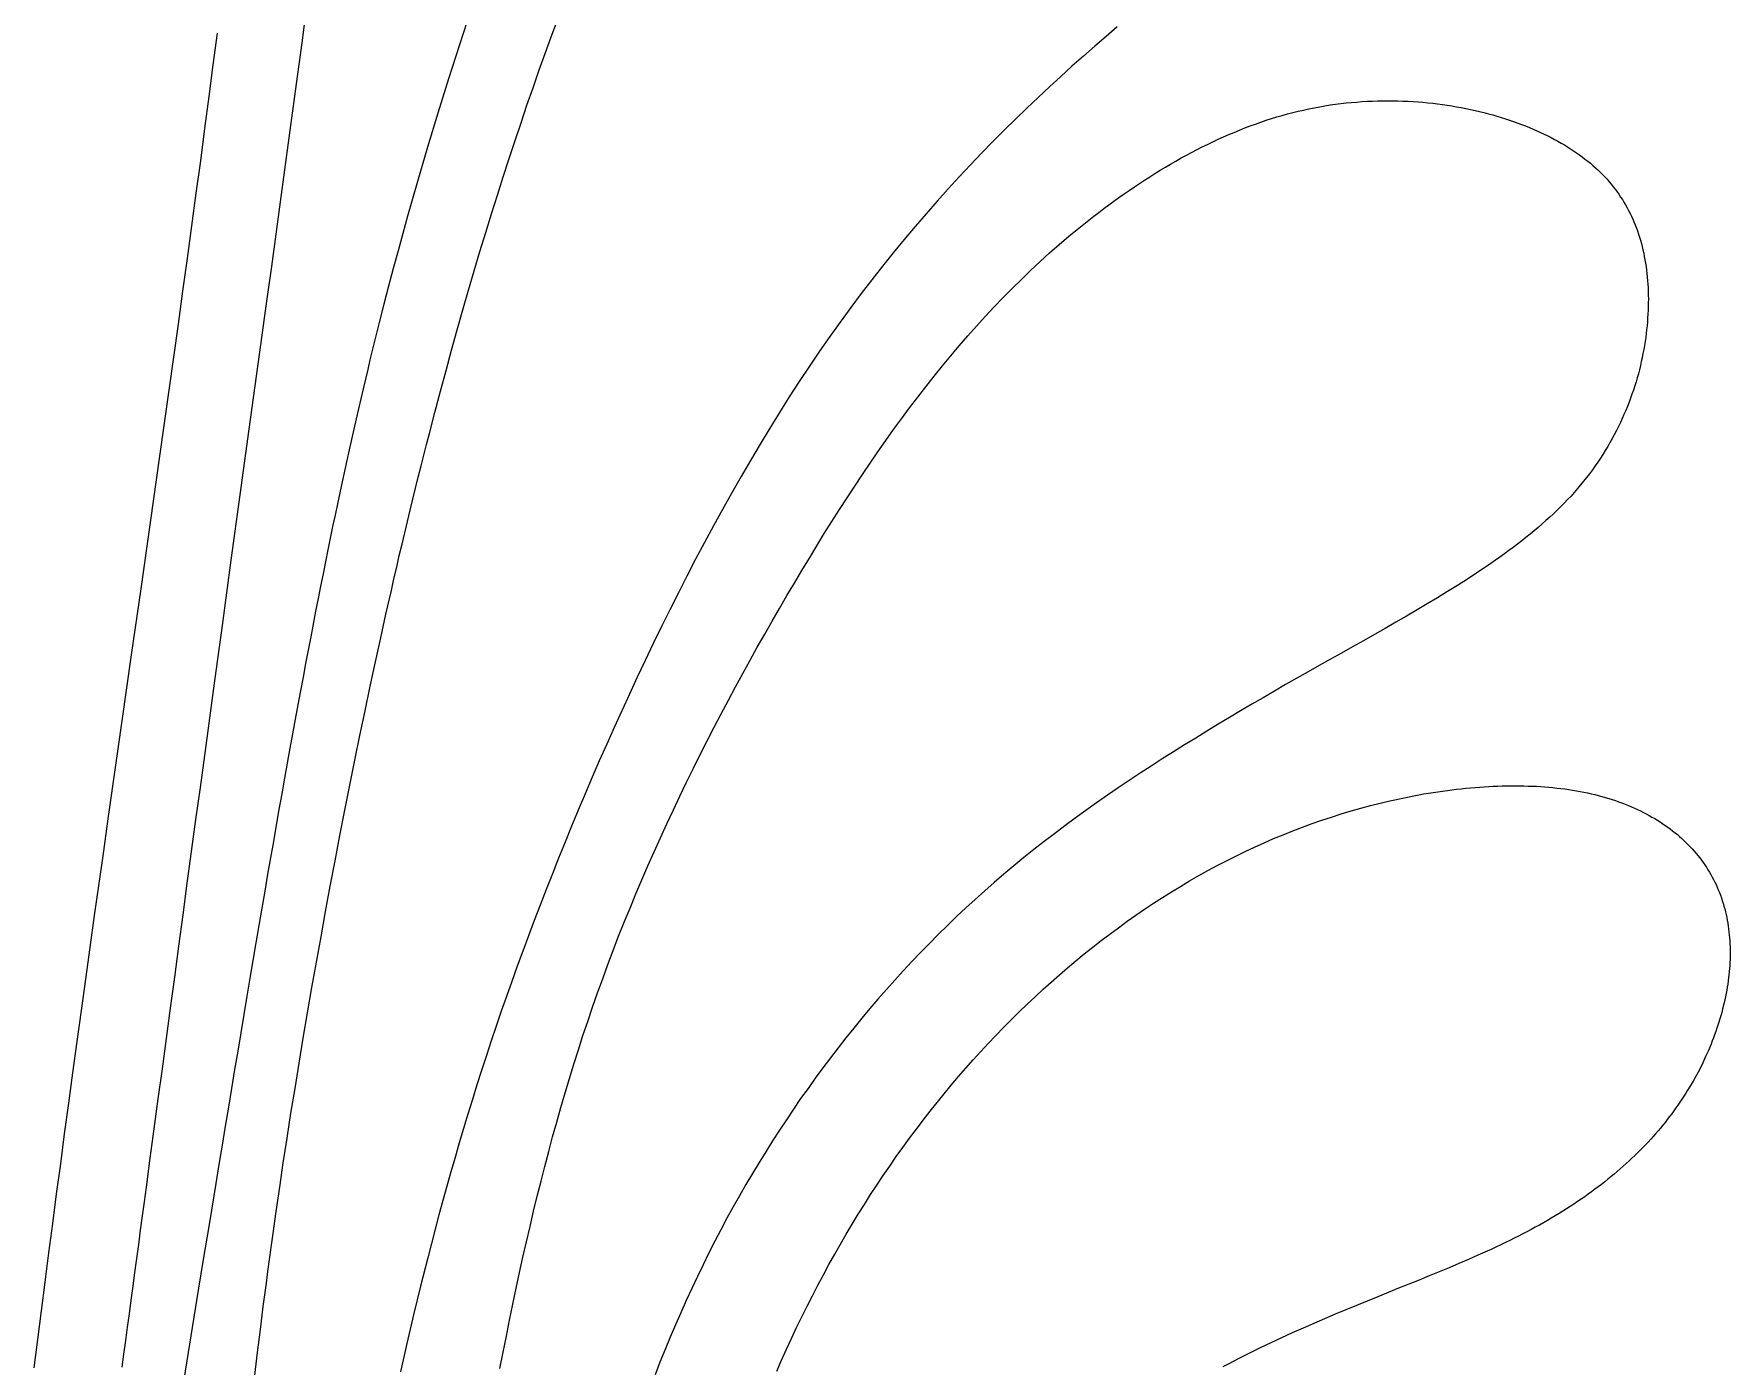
# Model space of a CAD drawing. Extents: x 0 to 279, y 0 to 212.
# Drawn here: x 148.46 to 160.16, y 129.92 to 139.11 of the extents above; entities that cross this region are included whole.
import ezdxf

# ---------------------------------------------------------------- set-up
doc = ezdxf.new("R2010")
doc.units = 0
doc.layers.add('LAYER_1', color=18, linetype='CONTINUOUS')

msp = doc.modelspace()

# ---------------------------------------------------------------- linework, layer by layer
at = {"layer": 'LAYER_1'}
for points in [[(149.072, 129.913), (149.084, 130.004), (149.097, 130.096), (149.109, 130.189), (149.122, 130.282), (149.134, 130.376), (149.147, 130.471), (149.16, 130.567), (149.173, 130.663), (149.186, 130.76), (149.199, 130.857), (149.212, 130.956), (149.225, 131.054), (149.239, 131.154), (149.266, 131.354), (149.293, 131.557), (149.321, 131.763), (149.349, 131.97), (149.377, 132.179), (149.405, 132.39), (149.434, 132.603), (149.463, 132.817), (149.492, 133.033), (149.521, 133.251), (149.551, 133.47), (149.581, 133.689), (149.611, 133.91), (149.641, 134.132), (149.671, 134.355), (149.702, 134.579), (149.763, 135.028), (149.824, 135.478), (149.886, 135.93), (149.948, 136.381), (150.01, 136.831), (150.072, 137.28), (150.103, 137.504), (150.133, 137.727), (150.164, 137.949), (150.194, 138.17), (150.224, 138.391), (150.254, 138.611), (150.283, 138.829), (150.313, 139.047), (150.341, 139.263)], [(151.474, 139.267), (151.397, 139.033), (151.322, 138.798), (151.249, 138.562), (151.177, 138.326), (151.108, 138.089), (151.04, 137.851), (151.007, 137.731), (150.974, 137.611), (150.941, 137.489), (150.909, 137.367), (150.876, 137.243), (150.844, 137.117), (150.812, 136.989), (150.78, 136.859), (150.765, 136.793), (150.749, 136.726), (150.733, 136.659), (150.717, 136.591), (150.701, 136.522), (150.685, 136.453), (150.669, 136.383), (150.653, 136.311), (150.637, 136.24), (150.621, 136.167), (150.605, 136.093), (150.589, 136.018), (150.572, 135.943), (150.556, 135.866), (150.54, 135.788), (150.523, 135.71), (150.507, 135.63), (150.49, 135.549), (150.474, 135.467), (150.457, 135.384), (150.44, 135.299), (150.423, 135.214), (150.406, 135.127), (150.389, 135.038), (150.372, 134.949), (150.354, 134.858), (150.337, 134.766), (150.319, 134.672), (150.301, 134.577), (150.283, 134.48), (150.265, 134.382), (150.247, 134.282), (150.229, 134.181), (150.21, 134.078), (150.191, 133.974), (150.172, 133.867), (150.153, 133.76), (150.134, 133.65), (150.115, 133.539), (150.095, 133.426), (150.075, 133.312), (150.055, 133.196), (150.035, 133.078), (150.015, 132.959), (149.994, 132.839), (149.974, 132.718), (149.953, 132.595), (149.932, 132.471), (149.911, 132.346), (149.89, 132.22), (149.869, 132.093), (149.847, 131.965), (149.826, 131.836), (149.804, 131.706), (149.783, 131.575), (149.761, 131.444), (149.739, 131.312), (149.717, 131.179), (149.673, 130.912), (149.629, 130.642), (149.585, 130.372), (149.496, 129.828)], [(149.987, 129.859), (150.005, 130.015), (150.025, 130.173), (150.045, 130.332), (150.066, 130.493), (150.077, 130.574), (150.088, 130.656), (150.099, 130.738), (150.11, 130.82), (150.134, 130.986), (150.158, 131.154), (150.183, 131.322), (150.209, 131.492), (150.236, 131.664), (150.264, 131.836), (150.292, 132.009), (150.321, 132.182), (150.35, 132.357), (150.38, 132.531), (150.411, 132.706), (150.443, 132.881), (150.475, 133.056), (150.507, 133.231), (150.54, 133.406), (150.573, 133.58), (150.607, 133.754), (150.642, 133.927), (150.676, 134.099), (150.711, 134.27), (150.747, 134.44), (150.782, 134.609), (150.818, 134.777), (150.855, 134.943), (150.891, 135.107), (150.928, 135.27), (150.946, 135.35), (150.965, 135.43), (150.983, 135.51), (151.002, 135.589), (151.021, 135.667), (151.039, 135.745), (151.058, 135.823), (151.077, 135.9), (151.095, 135.976), (151.114, 136.052), (151.133, 136.128), (151.152, 136.203), (151.171, 136.277), (151.19, 136.351), (151.228, 136.498), (151.266, 136.643), (151.305, 136.786), (151.343, 136.927), (151.382, 137.067), (151.421, 137.204), (151.46, 137.34), (151.499, 137.475), (151.539, 137.607), (151.579, 137.739), (151.619, 137.868), (151.659, 137.996), (151.699, 138.123), (151.74, 138.248), (151.781, 138.372), (151.822, 138.495), (151.863, 138.616), (151.905, 138.736), (151.946, 138.854), (151.988, 138.972), (152.03, 139.088), (152.073, 139.203)], [(149.726, 139.114), (149.698, 138.895), (149.67, 138.676), (149.64, 138.455), (149.611, 138.232), (149.581, 138.009), (149.551, 137.785), (149.52, 137.56), (149.489, 137.334), (149.458, 137.107), (149.394, 136.652), (149.33, 136.195), (149.2, 135.281), (149.135, 134.825), (149.07, 134.371), (149.038, 134.145), (149.006, 133.919), (148.974, 133.695), (148.943, 133.472), (148.911, 133.249), (148.88, 133.028), (148.849, 132.808), (148.819, 132.59), (148.789, 132.373), (148.759, 132.158), (148.73, 131.944), (148.702, 131.733), (148.673, 131.523), (148.646, 131.315), (148.618, 131.108), (148.591, 130.904), (148.565, 130.701), (148.539, 130.5), (148.513, 130.301), (148.488, 130.104), (148.463, 129.909)], [(155.933, 139.156), (155.856, 139.09), (155.778, 139.023), (155.7, 138.955), (155.621, 138.886), (155.543, 138.815), (155.465, 138.743), (155.387, 138.67), (155.309, 138.596), (155.231, 138.52), (155.153, 138.443), (155.076, 138.365), (154.998, 138.285), (154.921, 138.204), (154.844, 138.122), (154.767, 138.039), (154.691, 137.954), (154.615, 137.867), (154.539, 137.779), (154.464, 137.69), (154.389, 137.599), (154.315, 137.506), (154.241, 137.412), (154.168, 137.317), (154.095, 137.22), (154.023, 137.121), (153.951, 137.021), (153.88, 136.919), (153.81, 136.816), (153.741, 136.711), (153.672, 136.605), (153.604, 136.497), (153.537, 136.388), (153.47, 136.278), (153.405, 136.167), (153.34, 136.055), (153.275, 135.943), (153.212, 135.829), (153.149, 135.715), (153.087, 135.6), (153.026, 135.485), (152.966, 135.369), (152.907, 135.253), (152.848, 135.137), (152.791, 135.02), (152.734, 134.904), (152.678, 134.787), (152.623, 134.671), (152.569, 134.555), (152.516, 134.439), (152.464, 134.324), (152.413, 134.209), (152.362, 134.094), (152.313, 133.981), (152.265, 133.868), (152.217, 133.755), (152.171, 133.644), (152.126, 133.534), (152.081, 133.424), (152.038, 133.315), (151.995, 133.207), (151.954, 133.1), (151.913, 132.994), (151.873, 132.888), (151.834, 132.783), (151.796, 132.678), (151.759, 132.574), (151.722, 132.47), (151.686, 132.368), (151.651, 132.265), (151.617, 132.163), (151.583, 132.062), (151.55, 131.96), (151.518, 131.86), (151.487, 131.759), (151.456, 131.659), (151.426, 131.559), (151.396, 131.46), (151.367, 131.36), (151.339, 131.261), (151.311, 131.162), (151.283, 131.063), (151.256, 130.964), (151.23, 130.866), (151.179, 130.668), (151.129, 130.471), (151.081, 130.274), (151.035, 130.077), (150.99, 129.88)], [(151.677, 129.903), (151.698, 130.016), (151.721, 130.128), (151.743, 130.238), (151.766, 130.348), (151.788, 130.457), (151.812, 130.565), (151.835, 130.672), (151.859, 130.778), (151.884, 130.884), (151.909, 130.988), (151.934, 131.092), (151.96, 131.196), (151.986, 131.298), (152.013, 131.4), (152.04, 131.502), (152.068, 131.603), (152.097, 131.703), (152.126, 131.804), (152.156, 131.903), (152.186, 132.002), (152.218, 132.101), (152.249, 132.2), (152.282, 132.298), (152.316, 132.396), (152.35, 132.494), (152.385, 132.592), (152.421, 132.69), (152.458, 132.787), (152.495, 132.885), (152.534, 132.982), (152.574, 133.079), (152.614, 133.177), (152.655, 133.274), (152.697, 133.371), (152.74, 133.468), (152.784, 133.564), (152.828, 133.66), (152.873, 133.757), (152.918, 133.852), (152.964, 133.948), (153.011, 134.043), (153.058, 134.138), (153.106, 134.232), (153.154, 134.326), (153.203, 134.419), (153.252, 134.512), (153.301, 134.605), (153.351, 134.697), (153.401, 134.788), (153.451, 134.878), (153.502, 134.968), (153.553, 135.058), (153.604, 135.146), (153.655, 135.234), (153.707, 135.321), (153.758, 135.408), (153.81, 135.493), (153.861, 135.578), (153.913, 135.662), (153.965, 135.745), (154.018, 135.827), (154.07, 135.909), (154.123, 135.989), (154.176, 136.069), (154.229, 136.148), (154.283, 136.226), (154.337, 136.303), (154.391, 136.379), (154.446, 136.454), (154.501, 136.529), (154.557, 136.603), (154.613, 136.675), (154.67, 136.747), (154.727, 136.818), (154.785, 136.888), (154.844, 136.957), (154.903, 137.026), (154.962, 137.093), (155.023, 137.159), (155.084, 137.225), (155.146, 137.289), (155.209, 137.353), (155.272, 137.415), (155.336, 137.477), (155.401, 137.538), (155.467, 137.597), (155.533, 137.656), (155.6, 137.713), (155.668, 137.769), (155.737, 137.824), (155.771, 137.851), (155.805, 137.877), (155.84, 137.904), (155.875, 137.929), (155.91, 137.955), (155.945, 137.98), (155.98, 138.005), (156.015, 138.029), (156.051, 138.053), (156.086, 138.077), (156.122, 138.1), (156.158, 138.123), (156.193, 138.146), (156.229, 138.168), (156.265, 138.189), (156.301, 138.21), (156.337, 138.231), (156.374, 138.252), (156.41, 138.271), (156.446, 138.291), (156.483, 138.31), (156.519, 138.328), (156.556, 138.346), (156.592, 138.364), (156.629, 138.381), (156.666, 138.398), (156.702, 138.414), (156.739, 138.429), (156.776, 138.444), (156.813, 138.459), (156.85, 138.473), (156.886, 138.486), (156.923, 138.499), (156.96, 138.512), (156.997, 138.524), (157.034, 138.535), (157.071, 138.546), (157.108, 138.556), (157.144, 138.566), (157.181, 138.575), (157.218, 138.583), (157.255, 138.591), (157.292, 138.599), (157.329, 138.606), (157.365, 138.612), (157.402, 138.618), (157.438, 138.623), (157.475, 138.627), (157.511, 138.632), (157.547, 138.635), (157.584, 138.638), (157.62, 138.641), (157.656, 138.643), (157.692, 138.645), (157.727, 138.646), (157.763, 138.647), (157.798, 138.647), (157.833, 138.647), (157.868, 138.646), (157.903, 138.645), (157.938, 138.643), (157.973, 138.641), (158.007, 138.639), (158.041, 138.636), (158.075, 138.633), (158.109, 138.629), (158.142, 138.625), (158.175, 138.621), (158.208, 138.616), (158.241, 138.611), (158.273, 138.606), (158.305, 138.6), (158.337, 138.593), (158.369, 138.587), (158.4, 138.58), (158.431, 138.573), (158.461, 138.565), (158.492, 138.557), (158.522, 138.549), (158.551, 138.54), (158.58, 138.532), (158.609, 138.522), (158.638, 138.513), (158.666, 138.503), (158.694, 138.493), (158.721, 138.483), (158.748, 138.473), (158.775, 138.462), (158.801, 138.451), (158.826, 138.44), (158.852, 138.428), (158.877, 138.417), (158.901, 138.405), (158.925, 138.393), (158.948, 138.38), (158.971, 138.368), (158.994, 138.355), (159.016, 138.342), (159.038, 138.329), (159.059, 138.315), (159.08, 138.302), (159.1, 138.288), (159.12, 138.274), (159.139, 138.26), (159.158, 138.245), (159.177, 138.231), (159.195, 138.216), (159.212, 138.201), (159.23, 138.185), (159.247, 138.17), (159.263, 138.154), (159.279, 138.138), (159.294, 138.122), (159.31, 138.105), (159.324, 138.088), (159.339, 138.071), (159.353, 138.054), (159.366, 138.037), (159.379, 138.019), (159.392, 138.002), (159.404, 137.983), (159.416, 137.965), (159.427, 137.947), (159.438, 137.928), (159.449, 137.909), (159.459, 137.89), (159.469, 137.87), (159.479, 137.851), (159.488, 137.831), (159.496, 137.811), (159.505, 137.79), (159.513, 137.769), (159.52, 137.749), (159.527, 137.727), (159.534, 137.706), (159.541, 137.685), (159.547, 137.663), (159.552, 137.641), (159.558, 137.618), (159.563, 137.596), (159.567, 137.573), (159.571, 137.55), (159.575, 137.527), (159.579, 137.503), (159.582, 137.479), (159.585, 137.455), (159.587, 137.431), (159.589, 137.406), (159.591, 137.381), (159.593, 137.356), (159.594, 137.331), (159.594, 137.306), (159.595, 137.28), (159.594, 137.254), (159.594, 137.228), (159.593, 137.202), (159.592, 137.175), (159.59, 137.149), (159.588, 137.122), (159.586, 137.095), (159.583, 137.068), (159.58, 137.041), (159.577, 137.013), (159.573, 136.986), (159.568, 136.959), (159.563, 136.931), (159.558, 136.903), (159.552, 136.875), (159.546, 136.848), (159.54, 136.82), (159.533, 136.792), (159.526, 136.764), (159.518, 136.736), (159.51, 136.708), (159.501, 136.68), (159.492, 136.651), (159.482, 136.623), (159.472, 136.595), (159.462, 136.567), (159.451, 136.539), (159.439, 136.511), (159.427, 136.483), (159.415, 136.455), (159.402, 136.427), (159.389, 136.4), (159.375, 136.372), (159.36, 136.344), (159.346, 136.317), (159.33, 136.289), (159.315, 136.262), (159.298, 136.235), (159.281, 136.208), (159.264, 136.181), (159.246, 136.154), (159.228, 136.128), (159.209, 136.101), (159.189, 136.075), (159.169, 136.049), (159.149, 136.023), (159.128, 135.997), (159.106, 135.972), (159.084, 135.946), (159.062, 135.921), (159.038, 135.897), (159.015, 135.872), (158.99, 135.847), (158.966, 135.823), (158.941, 135.799), (158.915, 135.775), (158.889, 135.751), (158.862, 135.728), (158.835, 135.704), (158.808, 135.681), (158.78, 135.658), (158.751, 135.635), (158.722, 135.612), (158.693, 135.59), (158.664, 135.567), (158.633, 135.545), (158.603, 135.522), (158.572, 135.5), (158.541, 135.478), (158.51, 135.456), (158.478, 135.434), (158.413, 135.391), (158.347, 135.347), (158.28, 135.304), (158.211, 135.262), (158.142, 135.219), (158.071, 135.177), (158, 135.135), (157.928, 135.092), (157.854, 135.05), (157.781, 135.008), (157.706, 134.966), (157.631, 134.923), (157.555, 134.881), (157.479, 134.838), (157.403, 134.795), (157.326, 134.752), (157.249, 134.708), (157.172, 134.664), (157.094, 134.62), (157.017, 134.575), (156.939, 134.53), (156.862, 134.485), (156.784, 134.439), (156.706, 134.393), (156.629, 134.347), (156.551, 134.3), (156.474, 134.252), (156.396, 134.205), (156.32, 134.156), (156.243, 134.108), (156.167, 134.058), (156.091, 134.009), (156.015, 133.958), (155.94, 133.908), (155.865, 133.857), (155.791, 133.805), (155.717, 133.753), (155.644, 133.7), (155.572, 133.646), (155.5, 133.592), (155.429, 133.538), (155.359, 133.483), (155.289, 133.427), (155.22, 133.371), (155.152, 133.314), (155.085, 133.256), (155.019, 133.198), (154.954, 133.139), (154.889, 133.08), (154.825, 133.02), (154.762, 132.959), (154.699, 132.898), (154.638, 132.836), (154.577, 132.773), (154.517, 132.71), (154.457, 132.647), (154.399, 132.582), (154.341, 132.518), (154.283, 132.452), (154.227, 132.386), (154.171, 132.319), (154.116, 132.252), (154.062, 132.184), (154.008, 132.116), (153.955, 132.047), (153.903, 131.977), (153.851, 131.907), (153.801, 131.836), (153.75, 131.765), (153.701, 131.693), (153.652, 131.62), (153.604, 131.547), (153.556, 131.473), (153.509, 131.399), (153.463, 131.324), (153.418, 131.248), (153.373, 131.172), (153.329, 131.095), (153.285, 131.018), (153.242, 130.94), (153.2, 130.861), (153.158, 130.781), (153.118, 130.701), (153.077, 130.62), (153.038, 130.538), (152.999, 130.456), (152.961, 130.373), (152.924, 130.289), (152.887, 130.205), (152.851, 130.12), (152.815, 130.034), (152.78, 129.947), (152.746, 129.86)], [(153.585, 129.886), (153.618, 129.962), (153.652, 130.037), (153.687, 130.112), (153.722, 130.186), (153.758, 130.26), (153.794, 130.333), (153.831, 130.406), (153.869, 130.478), (153.907, 130.55), (153.945, 130.621), (153.985, 130.692), (154.024, 130.762), (154.065, 130.831), (154.106, 130.9), (154.147, 130.968), (154.19, 131.036), (154.232, 131.103), (154.276, 131.169), (154.32, 131.235), (154.364, 131.3), (154.409, 131.365), (154.455, 131.429), (154.501, 131.492), (154.548, 131.555), (154.595, 131.617), (154.643, 131.678), (154.691, 131.739), (154.74, 131.799), (154.789, 131.859), (154.839, 131.918), (154.889, 131.976), (154.94, 132.033), (154.992, 132.09), (155.044, 132.146), (155.096, 132.201), (155.149, 132.256), (155.203, 132.31), (155.257, 132.363), (155.311, 132.416), (155.366, 132.468), (155.422, 132.519), (155.478, 132.569), (155.534, 132.619), (155.591, 132.668), (155.648, 132.716), (155.706, 132.763), (155.764, 132.81), (155.823, 132.855), (155.882, 132.9), (155.941, 132.944), (156.001, 132.988), (156.062, 133.03), (156.122, 133.072), (156.183, 133.112), (156.245, 133.152), (156.307, 133.191), (156.369, 133.229), (156.432, 133.266), (156.495, 133.303), (156.558, 133.338), (156.622, 133.372), (156.686, 133.406), (156.75, 133.438), (156.815, 133.469), (156.88, 133.5), (156.945, 133.529), (157.011, 133.558), (157.077, 133.585), (157.143, 133.612), (157.21, 133.637), (157.276, 133.662), (157.343, 133.685), (157.41, 133.707), (157.478, 133.729), (157.545, 133.749), (157.612, 133.768), (157.679, 133.786), (157.746, 133.803), (157.813, 133.819), (157.846, 133.826), (157.88, 133.833), (157.913, 133.84), (157.946, 133.847), (157.979, 133.854), (158.012, 133.86), (158.045, 133.866), (158.078, 133.871), (158.111, 133.876), (158.144, 133.881), (158.176, 133.886), (158.209, 133.891), (158.241, 133.895), (158.273, 133.899), (158.305, 133.902), (158.337, 133.906), (158.369, 133.909), (158.4, 133.911), (158.432, 133.914), (158.463, 133.916), (158.494, 133.918), (158.525, 133.919), (158.556, 133.921), (158.587, 133.922), (158.617, 133.922), (158.647, 133.923), (158.677, 133.923), (158.707, 133.923), (158.737, 133.922), (158.766, 133.921), (158.795, 133.92), (158.824, 133.919), (158.853, 133.917), (158.881, 133.915), (158.909, 133.913), (158.937, 133.91), (158.965, 133.907), (158.992, 133.904), (159.019, 133.901), (159.046, 133.897), (159.072, 133.893), (159.099, 133.888), (159.125, 133.884), (159.15, 133.878), (159.176, 133.873), (159.201, 133.867), (159.225, 133.862), (159.25, 133.855), (159.274, 133.849), (159.298, 133.842), (159.322, 133.835), (159.345, 133.828), (159.368, 133.82), (159.39, 133.812), (159.413, 133.804), (159.435, 133.795), (159.457, 133.787), (159.478, 133.778), (159.499, 133.768), (159.52, 133.759), (159.541, 133.749), (159.561, 133.739), (159.581, 133.729), (159.6, 133.718), (159.62, 133.707), (159.639, 133.696), (159.657, 133.685), (159.676, 133.673), (159.694, 133.661), (159.711, 133.649), (159.729, 133.637), (159.746, 133.625), (159.762, 133.612), (159.779, 133.599), (159.795, 133.586), (159.81, 133.572), (159.826, 133.558), (159.841, 133.544), (159.856, 133.53), (159.87, 133.516), (159.884, 133.501), (159.898, 133.487), (159.911, 133.472), (159.924, 133.456), (159.937, 133.441), (159.949, 133.425), (159.961, 133.41), (159.973, 133.394), (159.984, 133.377), (159.995, 133.361), (160.006, 133.344), (160.016, 133.327), (160.026, 133.31), (160.035, 133.293), (160.044, 133.276), (160.053, 133.258), (160.062, 133.241), (160.07, 133.223), (160.077, 133.205), (160.085, 133.186), (160.092, 133.168), (160.099, 133.149), (160.105, 133.13), (160.111, 133.112), (160.116, 133.092), (160.122, 133.073), (160.126, 133.054), (160.131, 133.034), (160.135, 133.015), (160.139, 132.995), (160.142, 132.975), (160.145, 132.955), (160.148, 132.935), (160.151, 132.914), (160.153, 132.894), (160.155, 132.873), (160.156, 132.853), (160.157, 132.832), (160.158, 132.811), (160.158, 132.79), (160.159, 132.769), (160.158, 132.748), (160.158, 132.727), (160.157, 132.706), (160.156, 132.684), (160.154, 132.663), (160.152, 132.641), (160.15, 132.62), (160.148, 132.598), (160.145, 132.577), (160.142, 132.555), (160.139, 132.533), (160.135, 132.512), (160.131, 132.49), (160.127, 132.468), (160.122, 132.446), (160.117, 132.425), (160.112, 132.403), (160.107, 132.381), (160.101, 132.359), (160.095, 132.337), (160.088, 132.315), (160.082, 132.293), (160.075, 132.272), (160.068, 132.25), (160.06, 132.228), (160.052, 132.206), (160.044, 132.184), (160.036, 132.163), (160.027, 132.141), (160.009, 132.098), (159.99, 132.055), (159.97, 132.012), (159.949, 131.969), (159.926, 131.927), (159.903, 131.885), (159.879, 131.844), (159.866, 131.823), (159.853, 131.802), (159.84, 131.782), (159.827, 131.761), (159.813, 131.741), (159.799, 131.721), (159.785, 131.701), (159.771, 131.681), (159.756, 131.661), (159.741, 131.641), (159.725, 131.621), (159.71, 131.601), (159.694, 131.582), (159.678, 131.562), (159.662, 131.543), (159.645, 131.523), (159.628, 131.504), (159.611, 131.485), (159.593, 131.466), (159.575, 131.447), (159.557, 131.428), (159.539, 131.409), (159.52, 131.391), (159.501, 131.372), (159.482, 131.354), (159.462, 131.335), (159.442, 131.317), (159.422, 131.299), (159.401, 131.281), (159.381, 131.263), (159.36, 131.245), (159.338, 131.227), (159.316, 131.21), (159.294, 131.192), (159.272, 131.174), (159.249, 131.157), (159.226, 131.14), (159.203, 131.123), (159.18, 131.106), (159.156, 131.089), (159.131, 131.072), (159.107, 131.055), (159.082, 131.038), (159.057, 131.022), (159.031, 131.005), (159.006, 130.989), (158.979, 130.973), (158.953, 130.957), (158.926, 130.941), (158.899, 130.925), (158.871, 130.909), (158.844, 130.893), (158.815, 130.878), (158.787, 130.862), (158.758, 130.847), (158.729, 130.832), (158.699, 130.817), (158.67, 130.802), (158.639, 130.787), (158.609, 130.772), (158.578, 130.757), (158.547, 130.742), (158.516, 130.728), (158.484, 130.713), (158.452, 130.699), (158.42, 130.685), (158.354, 130.656), (158.288, 130.627), (158.221, 130.599), (158.153, 130.571), (158.084, 130.542), (158.014, 130.514), (157.944, 130.485), (157.873, 130.457), (157.801, 130.428), (157.729, 130.399), (157.656, 130.369), (157.583, 130.339), (157.51, 130.309), (157.436, 130.278), (157.362, 130.247), (157.288, 130.215), (157.214, 130.183), (157.14, 130.15), (157.066, 130.116), (156.992, 130.082), (156.918, 130.046), (156.844, 130.01), (156.771, 129.973), (156.697, 129.935), (156.661, 129.915)]]:
    msp.add_lwpolyline(points, dxfattribs=at)

doc.saveas('drawing.dxf')
